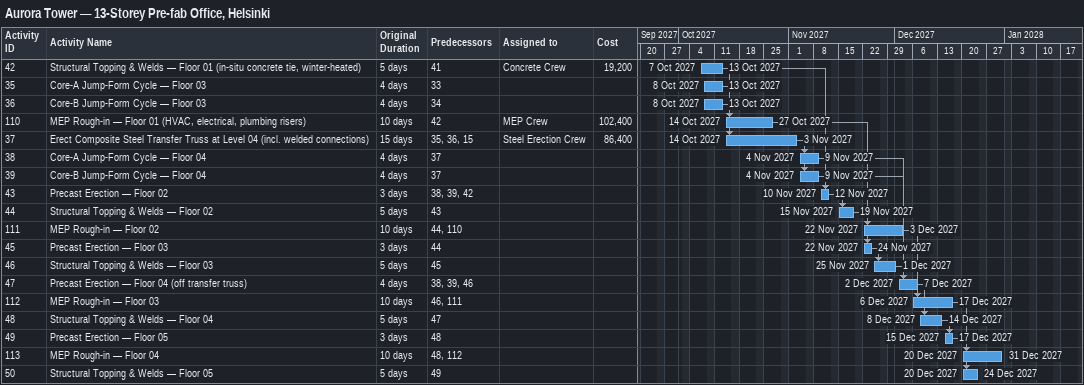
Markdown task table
Aurora Tower — 13-Storey Pre-fab Office, Helsinki

| ID | Task | Original duration | Start | Finish | Predecessors | Resources | Cost |
|---|---|---|---|---|---|---|---|
| 42 | Structural Topping & Welds — Floor 01 (in-situ concrete tie, winter-heated) | 5d | 2027-10-07 | 2027-10-13 | 41 | Concrete Crew | 19200 |
| 35 | Core-A Jump-Form Cycle — Floor 03 | 4d | 2027-10-08 | 2027-10-13 | 33 |  |  |
| 36 | Core-B Jump-Form Cycle — Floor 03 | 4d | 2027-10-08 | 2027-10-13 | 34 |  |  |
| 110 | MEP Rough-in — Floor 01 (HVAC, electrical, plumbing risers) | 10d | 2027-10-14 | 2027-10-27 | 42 | MEP Crew | 102400 |
| 37 | Erect Composite Steel Transfer Truss at Level 04 (incl. welded connections) | 15d | 2027-10-14 | 2027-11-03 | 35, 36, 15 | Steel Erection Crew | 86400 |
| 38 | Core-A Jump-Form Cycle — Floor 04 | 4d | 2027-11-04 | 2027-11-09 | 37 |  |  |
| 39 | Core-B Jump-Form Cycle — Floor 04 | 4d | 2027-11-04 | 2027-11-09 | 37 |  |  |
| 43 | Precast Erection — Floor 02 | 3d | 2027-11-10 | 2027-11-12 | 38, 39, 42 |  |  |
| 44 | Structural Topping & Welds — Floor 02 | 5d | 2027-11-15 | 2027-11-19 | 43 |  |  |
| 111 | MEP Rough-in — Floor 02 | 10d | 2027-11-22 | 2027-12-03 | 44, 110 |  |  |
| 45 | Precast Erection — Floor 03 | 3d | 2027-11-22 | 2027-11-24 | 44 |  |  |
| 46 | Structural Topping & Welds — Floor 03 | 5d | 2027-11-25 | 2027-12-01 | 45 |  |  |
| 47 | Precast Erection — Floor 04 (off transfer truss) | 4d | 2027-12-02 | 2027-12-07 | 38, 39, 46 |  |  |
| 112 | MEP Rough-in — Floor 03 | 10d | 2027-12-06 | 2027-12-17 | 46, 111 |  |  |
| 48 | Structural Topping & Welds — Floor 04 | 5d | 2027-12-08 | 2027-12-14 | 47 |  |  |
| 49 | Precast Erection — Floor 05 | 3d | 2027-12-15 | 2027-12-17 | 48 |  |  |
| 113 | MEP Rough-in — Floor 04 | 10d | 2027-12-20 | 2027-12-31 | 48, 112 |  |  |
| 50 | Structural Topping & Welds — Floor 05 | 5d | 2027-12-20 | 2027-12-24 | 49 |  |  |
